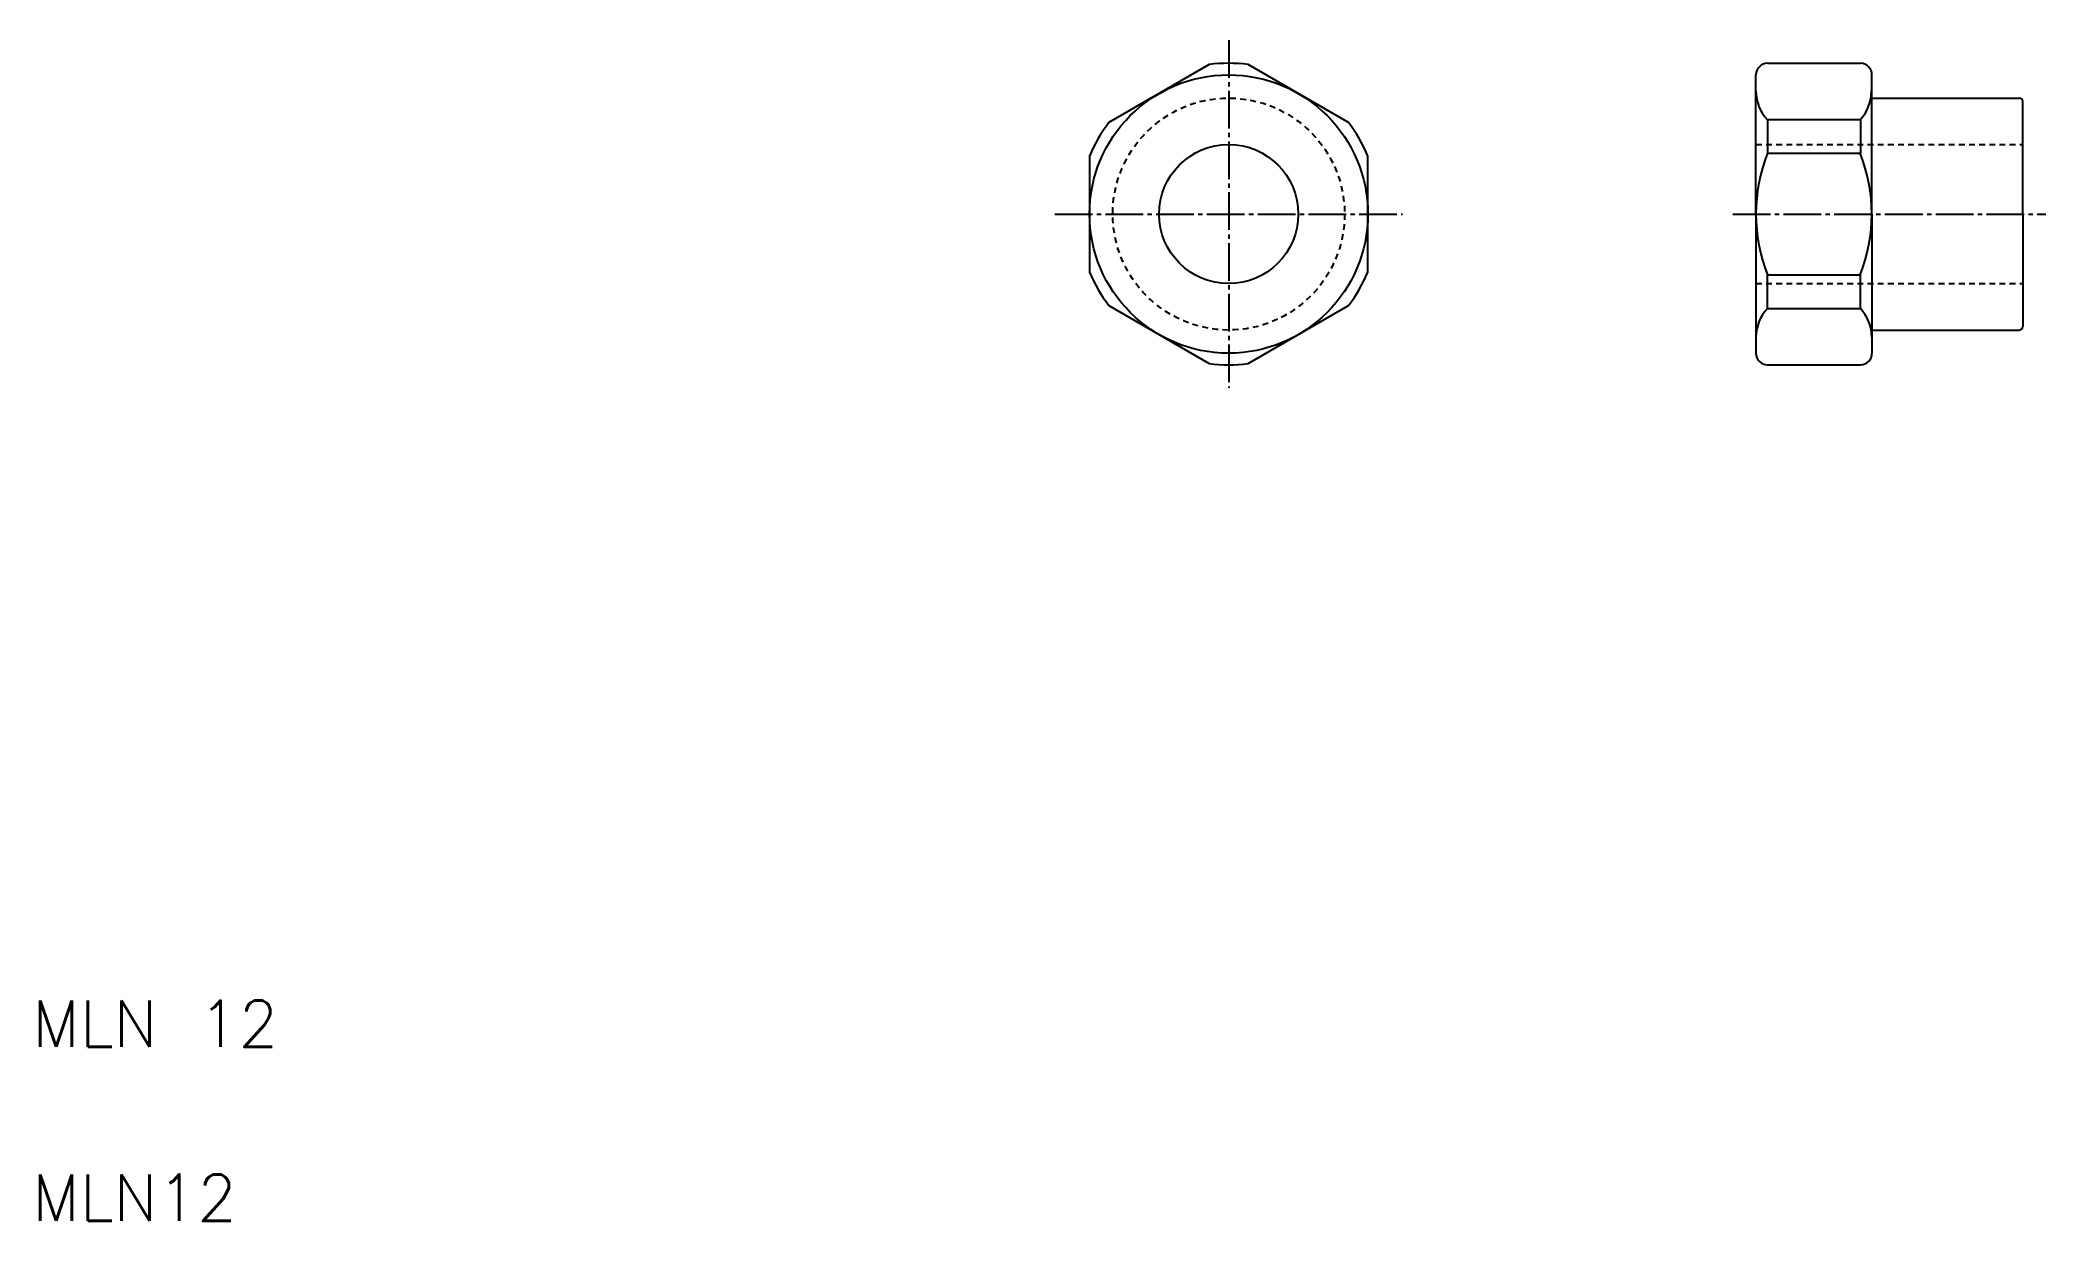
# Model space of a CAD drawing. Extents: x 11 to 184, y 10 to 112.
import ezdxf

# ---------------------------------------------------------------- set-up
doc = ezdxf.new("R2010")
doc.units = 0
doc.header["$LTSCALE"] = 0.25
doc.linetypes.add('CENTER', pattern=[17.5, 13, -1.5, 1.5, -1.5])
doc.linetypes.add('DASHED', pattern=[3.5, 2, -1.5])
doc.layers.get('0').update_dxf_attribs({"linetype": 'CONTINUOUS'})
doc.layers.add('CENTER', color=1, linetype='CENTER')
doc.styles.get("Standard").update_dxf_attribs({"font": 'txt', "bigfont": 'BIGFONT'})

msp = doc.modelspace()

# ---------------------------------------------------------------- linework, layer by layer
for p, q in [((111.51, 109.71), (102.85, 104.71)), ((123.51, 104.71), (114.85, 109.71)), ((159.65, 109.82), (167.65, 109.82)), ((158.65, 96.82), (158.65, 108.82)), ((168.65, 96.82), (168.65, 108.82)), ((168.65, 106.82), (181.35, 106.82)), ((181.65, 96.82), (181.65, 106.52)), ((159.64, 104.96), (159.64, 102.07)), ((167.65, 104.96), (167.65, 102.07)), ((101.18, 101.82), (101.18, 91.82)), ((125.18, 91.82), (125.18, 101.82)), ((158.65, 96.82), (158.65, 84.82)), ((168.65, 96.82), (168.65, 84.82)), ((181.65, 96.82), (181.65, 87.12)), ((181.65, 94.39), (181.65, 94.39)), ((181.65, 91.97), (181.65, 91.97)), ((159.64, 88.68), (159.64, 91.57)), ((167.65, 88.68), (167.65, 91.57)), ((102.85, 88.93), (111.51, 83.93)), ((114.85, 83.93), (123.51, 88.93)), ((168.65, 86.82), (181.35, 86.82)), ((159.65, 83.82), (167.65, 83.82))]:
    msp.add_line(p, q)
at = {"color": 7, "linetype": 'CONTINUOUS'}
for p, q in [((159.64, 104.96), (167.65, 104.96)), ((159.64, 102.07), (167.65, 102.07)), ((159.64, 91.57), (167.65, 91.57)), ((159.64, 88.68), (167.65, 88.68))]:
    msp.add_line(p, q, dxfattribs=at)
at = {"color": 3, "linetype": 'DASHED'}
for p, q in [((158.65, 102.82), (181.65, 102.82)), ((158.65, 90.82), (181.65, 90.82))]:
    msp.add_line(p, q, dxfattribs=at)
for radius in [12, 6]:
    msp.add_circle((113.18, 96.82), radius)
msp.add_circle((113.18, 96.82), 10, dxfattribs=at)
for centre, radius, start, end in [((113.18, 96.82), 13, 82.6199, 97.3801), ((159.65, 108.82), 1, 90, 180), ((167.65, 108.82), 1, 0, 90), ((181.35, 106.52), 0.3, 0, 90), ((113.18, 96.82), 13, 142.6199, 157.3801), ((113.18, 96.82), 13, 22.6199, 37.3801), ((113.18, 96.82), 13, 202.6199, 217.3801), ((113.18, 96.82), 13, 322.6199, 337.3801), ((181.35, 87.12), 0.3, 270, 0), ((159.65, 84.82), 1, 180, 270), ((167.65, 84.82), 1, 270, 0), ((113.18, 96.82), 13, 262.6199, 277.3801)]:
    msp.add_arc(centre, radius, start, end)
at = {"color": 7, "linetype": 'CONTINUOUS'}
for centre, radius, start, end in [((162.24, 107.43), 3.59, 180, 223.5697), ((164.93, 107.44), 3.68, 317.5672, 360), ((173.04, 96.82), 14.39, 158.6143, 201.3858), ((154.24, 96.82), 14.39, 338.6157, 21.3843), ((162.24, 86.2), 3.59, 136.4278, 180), ((165.04, 86.2), 3.6, 0, 43.5397)]:
    msp.add_arc(centre, radius, start, end, dxfattribs=at)
at = {"layer": 'CENTER', "color": 1, "linetype": 'CENTER'}
for p, q in [((113.18, 111.82), (113.18, 81.82)), ((98.18, 96.82), (128.18, 96.82)), ((156.65, 96.82), (183.65, 96.82))]:
    msp.add_line(p, q, dxfattribs=at)

# ---------------------------------------------------------------- texts
for s, p in [('MLN 12', (10, 25)), ('MLN12', (10, 10))]:
    msp.add_text(s, height=4).set_placement(p)

doc.saveas('drawing.dxf')
